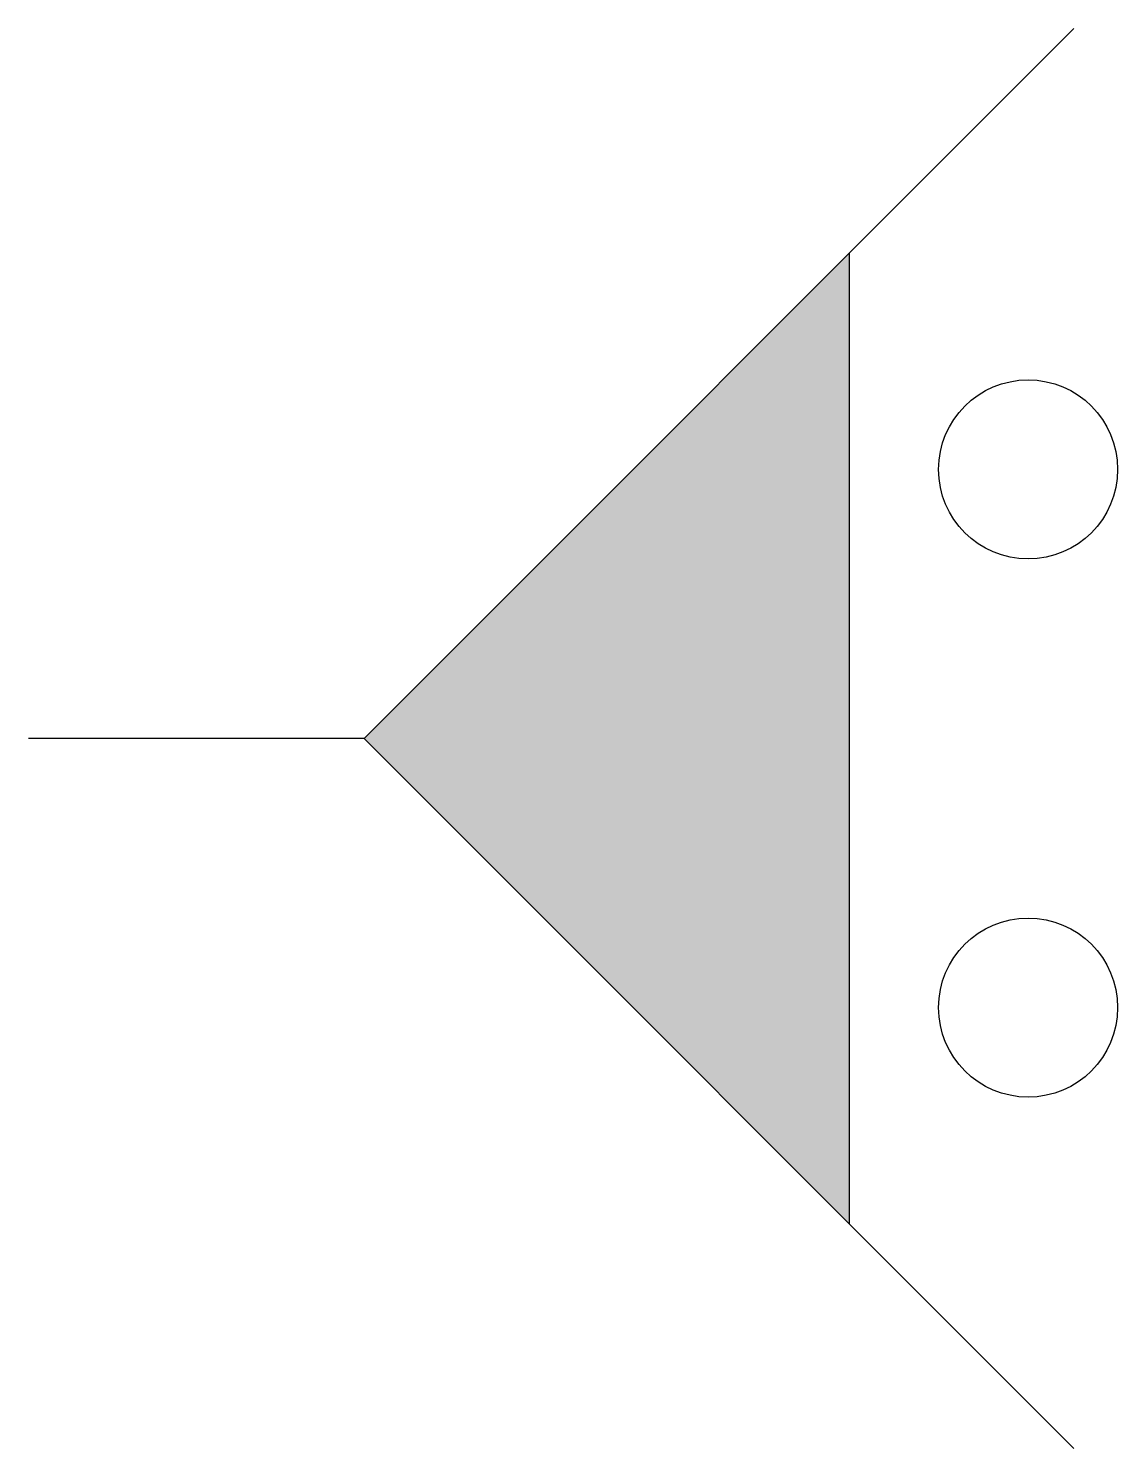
# Model space of a CAD drawing. Extents: x 0 to 4.87, y -3.17 to 3.17.
import ezdxf

# ---------------------------------------------------------------- set-up
doc = ezdxf.new("R2010")
doc.units = 0
doc.layers.get('0').update_dxf_attribs({"lineweight": 25})

msp = doc.modelspace()

# ---------------------------------------------------------------- linework, layer by layer
for p, q in [((1.5, 0), (4.6715, 3.1715)), ((3.6675, 2.1673), (3.6673, -2.1675)), ((1.5, 0), (0, 0)), ((1.5, 0), (4.6715, -3.1715))]:
    msp.add_line(p, q)
for centre in [(4.4674, 1.2018), (4.4674, -1.2018)]:
    msp.add_circle(centre, 0.4)
msp.add_solid([(1.5, 0), (3.6675, 2.1673), (3.6673, -2.1675)])

doc.saveas('drawing.dxf')
